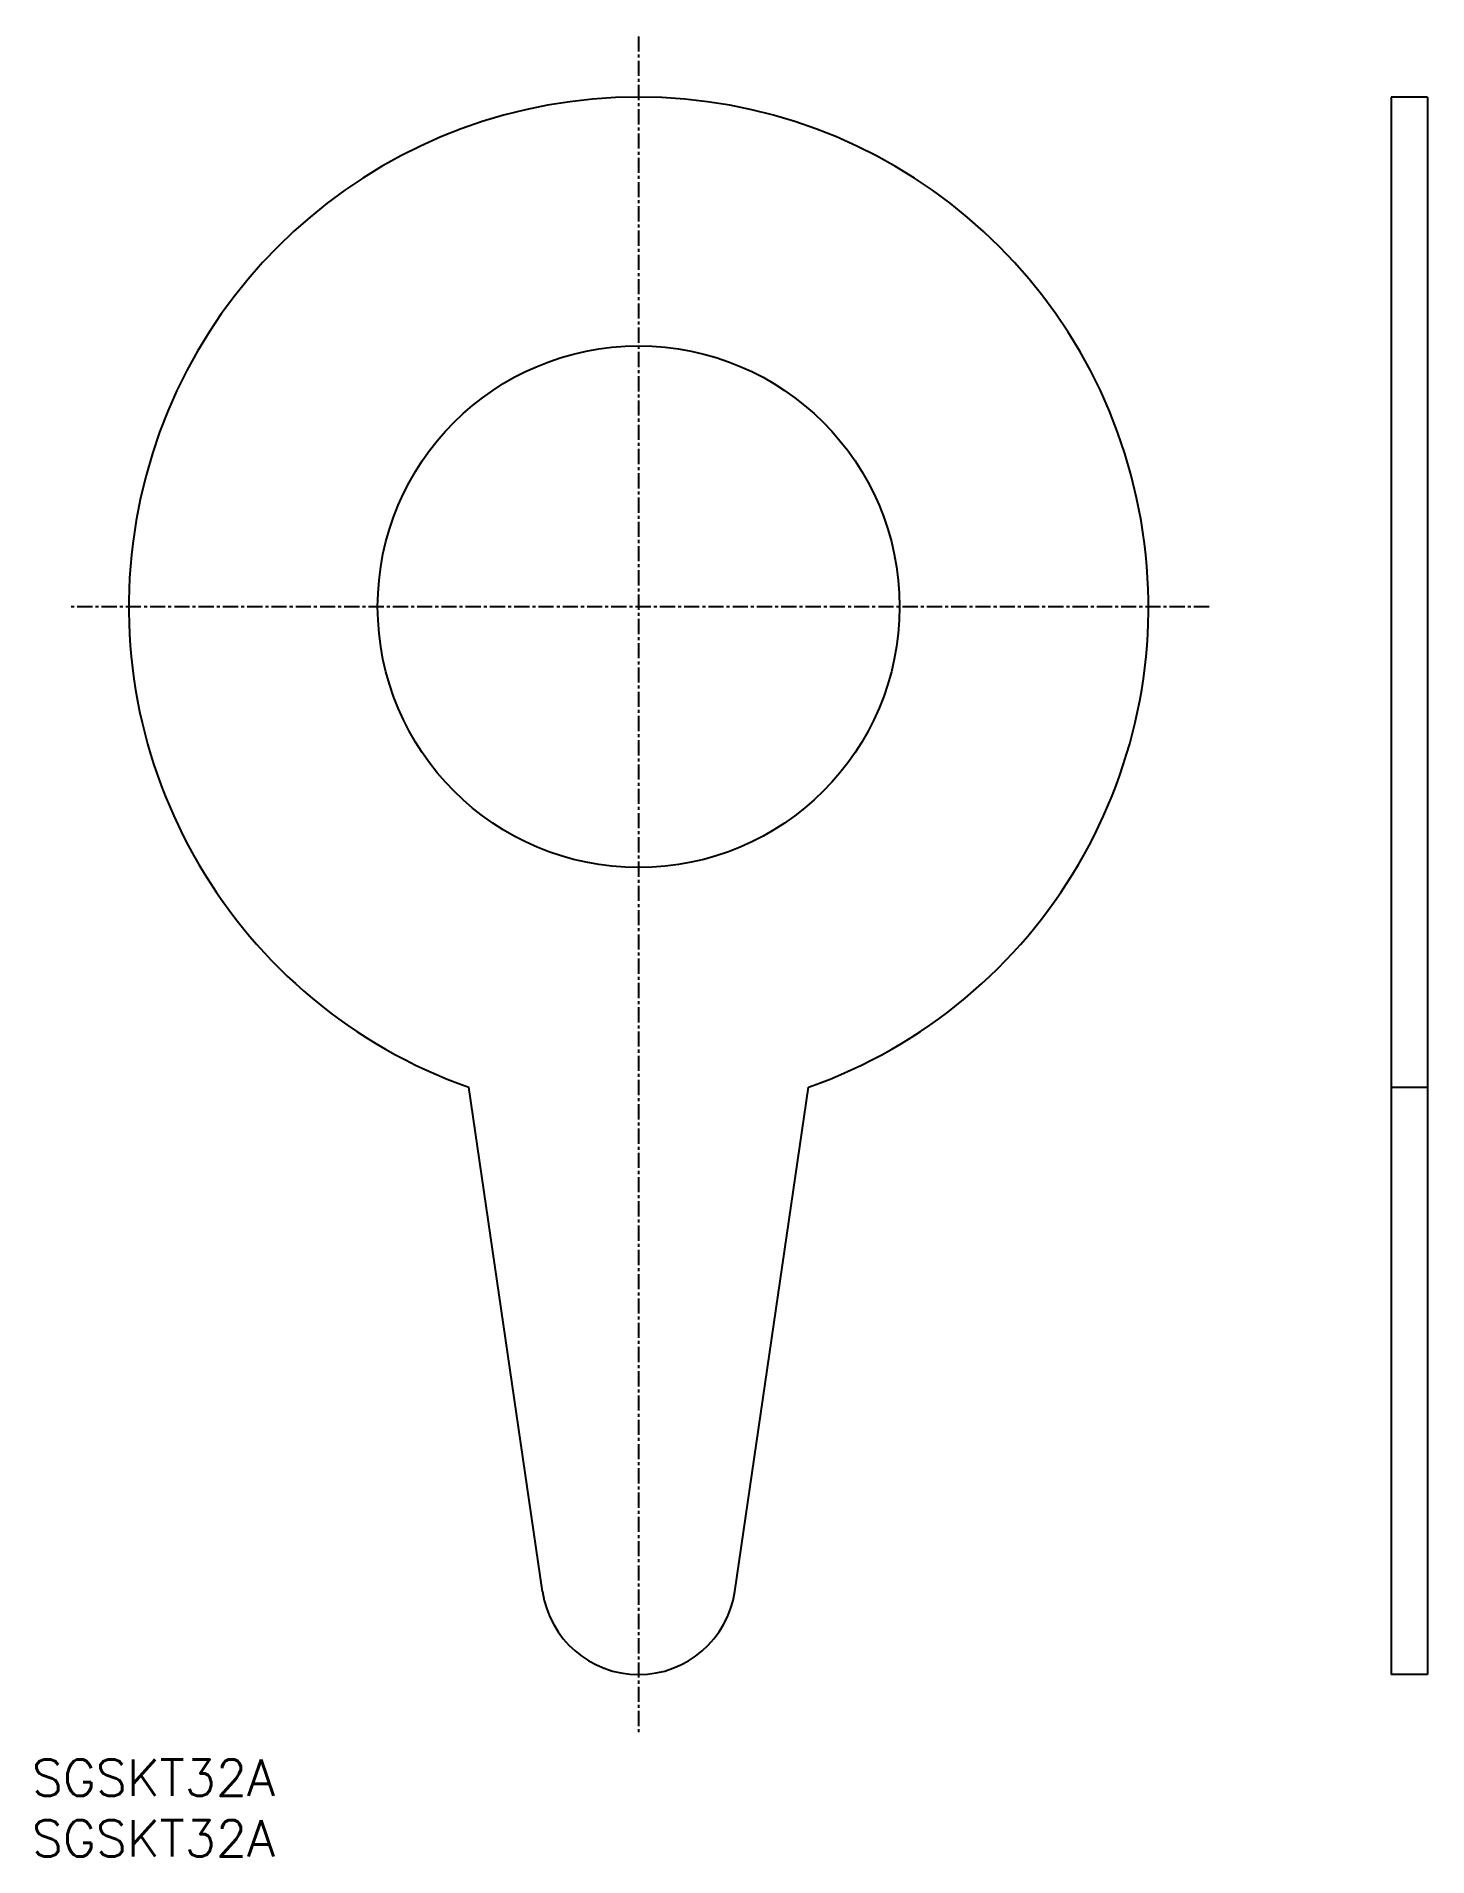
# Model space of a CAD drawing. Extents: x 0 to 115, y 0 to 150.
import ezdxf

# ---------------------------------------------------------------- set-up
doc = ezdxf.new("R2010")
doc.units = 0
doc.linetypes.add('CENTER', pattern=[2, 1.25, -0.25, 0.25, -0.25])
doc.layers.get('0').update_dxf_attribs({"linetype": 'CONTINUOUS'})
doc.layers.add('CENTER', color=1, linetype='CENTER')
doc.styles.get("Standard").update_dxf_attribs({"font": 'txt.shx'})

# ---------------------------------------------------------------- blocks, each defined once
blk = doc.blocks.new('*U4')
at = {"color": 7, "linetype": 'CONTINUOUS'}
blk.add_text('SGSKT32A', height=3, dxfattribs=at).set_placement((0, 0))
blk = doc.blocks.new('*U5')
at = {"color": 7, "linetype": 'CONTINUOUS'}
blk.add_text('SGSKT32A', height=3, dxfattribs=at).set_placement((0, 5))

msp = doc.modelspace()

# ---------------------------------------------------------------- linework, layer by layer
at = {"color": 7, "linetype": 'CONTINUOUS'}
for p, q in [((115, 145), (112, 145)), ((112, 145), (112, 15)), ((115, 145), (115, 15)), ((42.08, 21.84), (36, 63.4)), ((57.92, 21.84), (64, 63.4)), ((112, 63.4), (115, 63.4)), ((115, 15), (112, 15))]:
    msp.add_line(p, q, dxfattribs=at)
msp.add_circle((50, 103), 21.5, dxfattribs=at)
for centre, radius, start, end in [((50, 103), 42, 289.4712, 250.5288), ((50, 23), 8, 188.3288, 351.6712)]:
    msp.add_arc(centre, radius, start, end, dxfattribs=at)
at = {"layer": 'CENTER', "color": 1, "linetype": 'CENTER'}
for p, q in [((50, 150), (50, 10)), ((97, 103), (3, 103))]:
    msp.add_line(p, q, dxfattribs=at)

# ---------------------------------------------------------------- block references
at = {"color": 7, "linetype": 'CONTINUOUS'}
for name in ['*U5', '*U4']:
    msp.add_blockref(name, (0, 0), dxfattribs=at)

doc.saveas('drawing.dxf')
